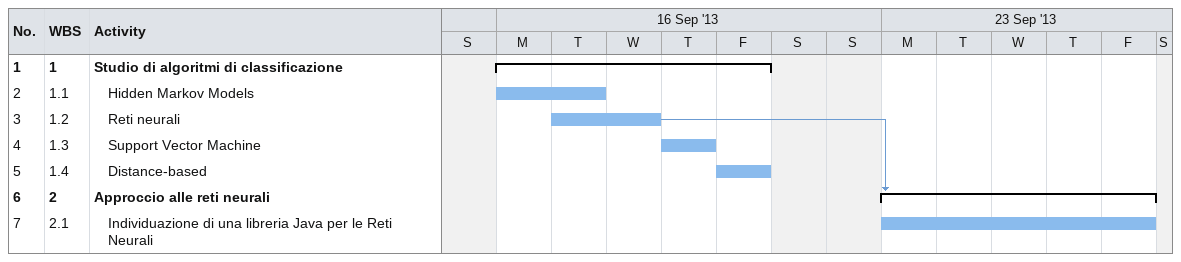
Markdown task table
| ID | WBS | Task | Start | Finish | Predecessors |
|---|---|---|---|---|---|
| 1 | 1 | **Studio di algoritmi di classificazione** | 2013-09-16 | 2013-09-20 |  |
| 2 | 1.1 | Hidden Markov Models | 2013-09-16 | 2013-09-17 |  |
| 3 | 1.2 | Reti neurali | 2013-09-17 | 2013-09-18 |  |
| 4 | 1.3 | Support Vector Machine | 2013-09-19 | 2013-09-19 |  |
| 5 | 1.4 | Distance-based | 2013-09-20 | 2013-09-20 |  |
| 6 | 2 | **Approccio alle reti neurali** | 2013-09-23 | 2013-09-27 | 3 |
| 7 | 2.1 | Individuazione di una libreria Java per le Reti Neurali | 2013-09-23 | 2013-09-27 |  |
